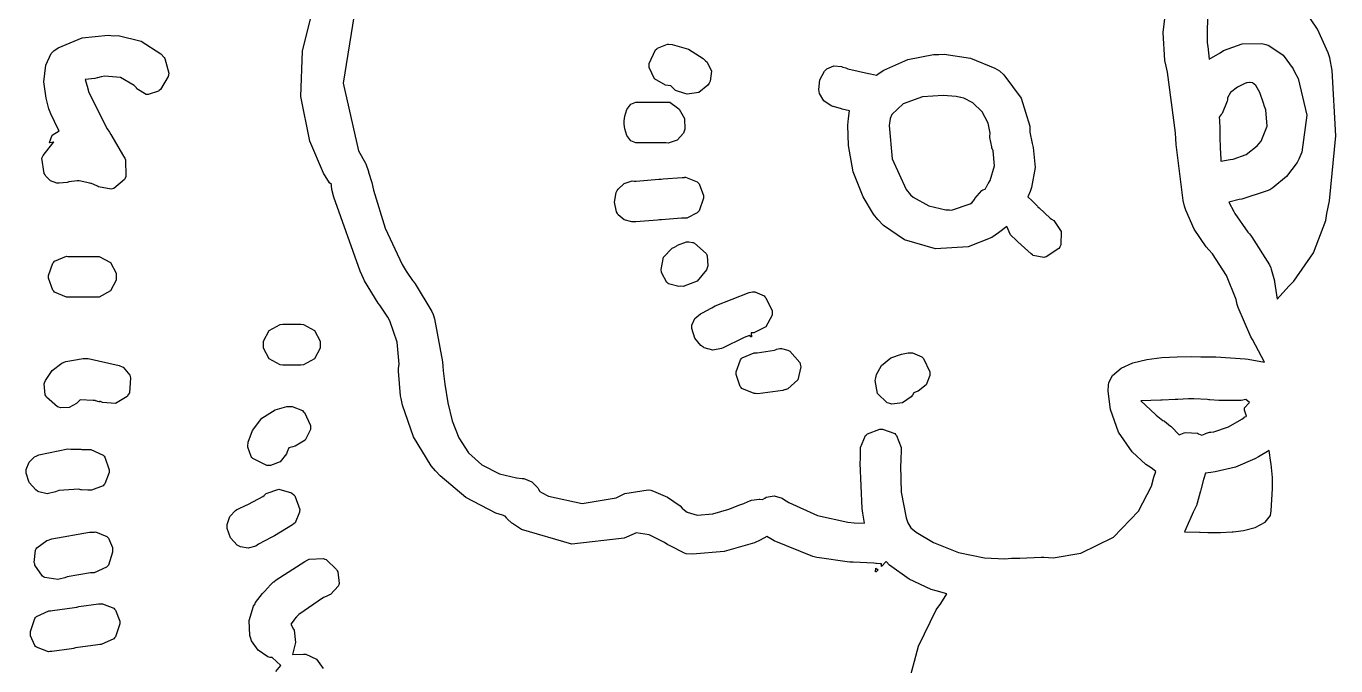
# Model space of a CAD drawing. Extents: x 1.35 to 8.39, y 2.23 to 9.33.
# Drawn here: x 5.866 to 8.277, y 5.881 to 7.058 of the extents above; entities that cross this region are included whole.
import ezdxf

# ---------------------------------------------------------------- set-up
doc = ezdxf.new("R2010")
doc.units = 0
doc.layers.get('0').update_dxf_attribs({"linetype": 'CONTINUOUS'})

msp = doc.modelspace()

# ---------------------------------------------------------------- linework, layer by layer
at = {"color": 0}
for points in [[(6.46951, 7.0791), (6.44933, 6.95329), (6.47765, 6.82894), (6.49056, 6.8061), (6.49143, 6.8049), (6.49621, 6.79085), (6.49631, 6.78933), (6.50206, 6.77067), (6.50211, 6.77067), (6.50504, 6.75629), (6.52692, 6.68625), (6.558, 6.61979), (6.56554, 6.6071), (6.56651, 6.60558), (6.57736, 6.59039), (6.5785, 6.58886), (6.57844, 6.58886), (6.58219, 6.58421), (6.61301, 6.53299), (6.6154, 6.52746), (6.61778, 6.51975), (6.63226, 6.44049), (6.63282, 6.4324), (6.63368, 6.42404), (6.63672, 6.39899), (6.64214, 6.36496), (6.65033, 6.33165), (6.66271, 6.30057), (6.68039, 6.27306), (6.70486, 6.25049), (6.73725, 6.23432), (6.76844, 6.22672), (6.77903, 6.22581), (6.77897, 6.22581), (6.78217, 6.22553), (6.79671, 6.21962), (6.80783, 6.2085), (6.80935, 6.20562), (6.81158, 6.20144), (6.81592, 6.19933), (6.82742, 6.19308), (6.88965, 6.17969), (6.95242, 6.19015), (6.96419, 6.19586), (6.96815, 6.19786), (7.01133, 6.20458), (7.01574, 6.20389), (7.02121, 6.20253), (7.04699, 6.19146), (7.06988, 6.17513), (7.07389, 6.17111), (7.07829, 6.16754), (7.08279, 6.16374), (7.10161, 6.15831), (7.13004, 6.16032), (7.15978, 6.169), (7.18024, 6.17692), (7.18701, 6.17969), (7.18826, 6.18024), (7.19949, 6.18479), (7.20047, 6.18511), (7.20042, 6.18511), (7.20171, 6.18565), (7.2156, 6.1875), (7.21707, 6.18733), (7.22185, 6.18696), (7.22597, 6.1894), (7.22863, 6.19108), (7.24338, 6.1939), (7.25782, 6.18951), (7.26031, 6.18756), (7.27007, 6.18132), (7.32269, 6.15771), (7.37896, 6.14501), (7.39057, 6.14415), (7.4095, 6.14318), (7.40625, 6.16189), (7.40511, 6.17019), (7.40158, 6.25375), (7.40201, 6.2621), (7.40201, 6.27994), (7.40201, 6.28244), (7.41163, 6.30458), (7.41347, 6.30626), (7.41525, 6.308), (7.43793, 6.31629), (7.44043, 6.31614), (7.44288, 6.31635), (7.46511, 6.30821), (7.4669, 6.30647), (7.46864, 6.30479), (7.47726, 6.28276), (7.47715, 6.28028), (7.47667, 6.25831), (7.47667, 6.25825), (7.47575, 6.24864), (7.47711, 6.20053), (7.48622, 6.15321), (7.48921, 6.14399), (7.49468, 6.1345), (7.50444, 6.12701), (7.53668, 6.10796), (7.58247, 6.08957), (7.63075, 6.07975), (7.66812, 6.07796), (7.6805, 6.07883), (7.69536, 6.07883), (7.73503, 6.08057), (7.74007, 6.08083), (7.74001, 6.08083), (7.75678, 6.07975), (7.80806, 6.08838), (7.86778, 6.11778), (7.91422, 6.16553), (7.93821, 6.21158), (7.94233, 6.22792), (7.94618, 6.23856), (7.93713, 6.24528), (7.93713, 6.24539), (7.92768, 6.25142), (7.90267, 6.27442), (7.87739, 6.31076), (7.86236, 6.35243), (7.85812, 6.38618), (7.85867, 6.39729), (7.85938, 6.40207), (7.86649, 6.41547), (7.88217, 6.42893), (7.90381, 6.43842), (7.92947, 6.44456), (7.95725, 6.44808), (7.98525, 6.44965), (8.01156, 6.44993), (8.02865, 6.44965), (8.03435, 6.44954), (8.05149, 6.44954), (8.05143, 6.44954), (8.05681, 6.44965), (8.11051, 6.44586), (8.11589, 6.44499), (8.14626, 6.43983), (8.12429, 6.48128), (8.12424, 6.48128), (8.12115, 6.48633), (8.09754, 6.54015), (8.09597, 6.54579), (8.09386, 6.55518), (8.07639, 6.59944), (8.05029, 6.63932), (8.04389, 6.64643), (8.03868, 6.65224), (8.01688, 6.68431), (8.00097, 6.71967), (7.99875, 6.72711), (7.99664, 6.73731), (7.98335, 6.84028), (7.98281, 6.85064), (7.98215, 6.86193), (7.96724, 6.97379), (7.9649, 6.98481), (7.96283, 6.99501), (7.95969, 7.04644), (7.96571, 7.0976)], [(8.04129, 7.09315), (8.04081, 7.02767), (8.04167, 7.02115), (8.04428, 6.9974), (8.06467, 7.00956), (8.06472, 7.00956), (8.07081, 7.01372), (8.10493, 7.02593), (8.14117, 7.02632), (8.14839, 7.02453), (8.1544, 7.02246), (8.18028, 7.00515), (8.19883, 6.98004), (8.20117, 6.97407), (8.20817, 6.96175), (8.22433, 6.89464), (8.21511, 6.82622), (8.20942, 6.81321), (8.20632, 6.8074), (8.18653, 6.78153), (8.16157, 6.76064), (8.15593, 6.75726), (8.15136, 6.75532), (8.10422, 6.74013), (8.09939, 6.73904), (8.08046, 6.73426), (8.08979, 6.71712), (8.08979, 6.71707), (8.09174, 6.71343), (8.1155, 6.67919), (8.11828, 6.67606), (8.12224, 6.67133), (8.15522, 6.61887), (8.15782, 6.61317), (8.15864, 6.61111), (8.16428, 6.58968), (8.16461, 6.58746), (8.16954, 6.5555), (8.19103, 6.57981), (8.20019, 6.58886), (8.23643, 6.64122), (8.25885, 6.70085), (8.26107, 6.71349), (8.26606, 6.73708), (8.27746, 6.85661), (8.27056, 6.97646), (8.2665, 7.00017), (8.26351, 7.00933), (8.24354, 7.05279), (8.21701, 7.09261)], [(7.49018, 5.84592), (7.50922, 5.91715), (7.54156, 5.98346), (7.54997, 5.99571), (7.56099, 6.01297), (7.54124, 6.0185), (7.53256, 6.02111), (7.49197, 6.03999), (7.45574, 6.06625), (7.44928, 6.07254), (7.44081, 6.06375), (7.44081, 6.06825), (7.43821, 6.06825), (7.43169, 6.06901), (7.4305, 6.06912), (7.42671, 6.06956), (7.38851, 6.07167), (7.38471, 6.07167), (7.38265, 6.07167), (7.37739, 6.07232), (7.32656, 6.07958), (7.32189, 6.08018), (7.32189, 6.08014), (7.3144, 6.08208), (7.24343, 6.11079), (7.23682, 6.11458), (7.22976, 6.11865), (7.21761, 6.11193), (7.20688, 6.10704), (7.15082, 6.09099), (7.09267, 6.08621), (7.08094, 6.08697), (7.07796, 6.08806), (7.05013, 6.102), (7.04758, 6.10374), (7.04113, 6.10753), (7.01286, 6.12213), (6.98921, 6.12549), (6.98514, 6.12364), (6.96685, 6.11572), (6.87076, 6.10487), (6.77794, 6.13183), (6.76133, 6.14274), (6.76025, 6.14339), (6.75136, 6.15153), (6.75071, 6.1525), (6.74756, 6.15647), (6.74268, 6.15776), (6.73074, 6.16174), (6.67557, 6.19043), (6.62788, 6.23025), (6.61968, 6.23969), (6.61143, 6.24918), (6.57889, 6.30214), (6.55843, 6.36083), (6.55626, 6.37315), (6.55528, 6.37765), (6.55143, 6.42329), (6.55165, 6.42785), (6.55236, 6.43608), (6.54867, 6.47683), (6.53554, 6.51557), (6.53157, 6.52279), (6.53039, 6.52463), (6.51801, 6.54269), (6.51676, 6.54449), (6.51676, 6.54443), (6.51383, 6.54829), (6.48893, 6.58946), (6.48693, 6.59381), (6.48101, 6.60704), (6.43213, 6.74343), (6.42828, 6.75738), (6.42828, 6.7589), (6.42779, 6.76297), (6.42768, 6.76346), (6.42806, 6.76687), (6.42449, 6.77007), (6.42443, 6.77007), (6.41325, 6.78792), (6.38835, 6.84674), (6.37175, 6.92865), (6.37483, 7.01215), (6.38992, 7.07422)], [(6.32542, 5.87028), (6.33469, 5.88097), (6.31896, 5.89572), (6.31483, 5.89572), (6.31483, 5.89578), (6.31071, 5.89729), (6.29318, 5.9094), (6.28071, 5.92676), (6.27919, 5.93083), (6.27746, 5.93625), (6.27621, 5.96382), (6.28429, 5.99029), (6.28728, 5.99507), (6.28825, 5.99696), (6.30117, 6.01394), (6.30274, 6.0154), (6.3036, 6.01628), (6.31174, 6.02528), (6.3125, 6.02621), (6.3131, 6.02707), (6.32058, 6.03467), (6.32146, 6.03526), (6.32628, 6.03922), (6.37885, 6.07286), (6.3845, 6.07563), (6.38688, 6.07682), (6.41303, 6.07813), (6.41558, 6.07715), (6.41808, 6.07622), (6.43712, 6.05826), (6.43821, 6.05578), (6.43826, 6.05572), (6.43826, 6.05572), (6.43826, 6.05567), (6.4394, 6.05376), (6.44206, 6.03244), (6.4414, 6.03028), (6.44069, 6.02815), (6.42632, 6.01215), (6.42426, 6.01124), (6.41818, 6.00831), (6.41303, 6.00624), (6.36768, 5.97526), (6.36388, 5.97125), (6.36344, 5.97076), (6.35943, 5.96571), (6.3591, 5.96517), (6.35303, 5.95714), (6.35807, 5.94835), (6.35807, 5.94829), (6.35921, 5.94629), (6.36193, 5.9235), (6.36128, 5.92122), (6.35618, 5.90181), (6.37631, 5.90224), (6.37625, 5.90218), (6.38069, 5.90201), (6.40012, 5.89307), (6.41265, 5.87576)]]:
    msp.add_lwpolyline(points, dxfattribs=at)
for points in [[(6.00439, 6.96496), (6.00375, 6.9649), (5.99724, 6.96349), (5.99658, 6.96332), (5.99653, 6.96326), (5.99615, 6.96317), (5.99224, 6.96229), (5.99186, 6.96224), (5.97461, 6.96007), (5.97911, 6.94331), (5.97911, 6.94325), (5.98133, 6.93608), (6.01481, 6.86903), (6.01921, 6.8629), (6.02175, 6.8591), (6.04503, 6.81922), (6.0471, 6.81506), (6.04844, 6.81222), (6.04899, 6.78153), (6.04769, 6.7786), (6.0466, 6.77615), (6.02696, 6.75944), (6.02436, 6.75874), (6.02197, 6.75825), (5.99886, 6.76243), (5.99685, 6.76367), (5.99588, 6.76411), (5.98579, 6.76839), (5.98469, 6.76878), (5.98281, 6.76953), (5.96322, 6.77344), (5.96121, 6.77344), (5.95964, 6.77344), (5.94444, 6.77154), (5.94299, 6.77115), (5.94146, 6.77083), (5.92626, 6.76921), (5.92475, 6.76926), (5.92215, 6.76942), (5.91054, 6.77387), (5.90164, 6.78244), (5.90044, 6.78467), (5.89899, 6.78722), (5.89481, 6.81515), (5.89551, 6.81799), (5.89697, 6.82047), (5.91465, 6.84293), (5.91672, 6.84494), (5.91613, 6.84467), (5.90956, 6.84386), (5.9089, 6.84403), (5.91325, 6.85758), (5.92643, 6.86572), (5.92475, 6.86843), (5.91092, 6.89686), (5.90983, 6.89979), (5.90761, 6.90614), (5.90246, 6.92567), (5.89844, 6.95611), (5.90181, 6.98671), (5.91168, 7.00776), (5.91683, 7.01292), (5.91683, 7.01297), (5.92481, 7.01856), (5.96897, 7.03678), (6.01654, 7.04172), (6.02621, 7.04064), (6.03504, 7.0409), (6.07715, 7.03103), (6.11356, 7.00754), (6.11951, 7.00097), (6.12125, 6.99869), (6.1281, 6.97163), (6.12771, 6.96875), (6.12728, 6.96593), (6.1129, 6.94194), (6.11062, 6.94021), (6.10915, 6.93881), (6.09056, 6.9324), (6.08854, 6.93261), (6.08649, 6.93283), (6.06972, 6.94308), (6.06863, 6.94476), (6.06461, 6.94933), (6.03928, 6.96386), (6.01019, 6.96636), (6.00435, 6.9649), (6.00439, 6.96496)], [(7.11675, 6.99451), (7.11669, 6.99451), (7.11974, 6.99203), (7.12776, 6.97532), (7.12537, 6.95692), (7.12326, 6.95356), (7.12104, 6.94965), (7.10417, 6.93647), (7.08296, 6.93338), (7.07861, 6.93451), (7.06153, 6.93978), (7.05285, 6.9484), (7.04796, 6.94922), (7.04801, 6.94922), (7.04308, 6.9496), (7.02306, 6.96126), (7.01281, 6.98199), (7.01281, 6.98693), (7.01292, 6.98981), (7.02479, 7.01471), (7.02696, 7.0166), (7.02838, 7.01807), (7.04676, 7.02522), (7.04883, 7.02512), (7.05524, 7.02485), (7.08567, 7.01628), (7.11219, 6.99908), (7.11669, 6.99447), (7.11675, 6.99451)], [(7.7691, 6.65132), (7.76904, 6.65126), (7.76742, 6.64893), (7.74436, 6.63357), (7.7416, 6.63303), (7.73964, 6.63254), (7.72043, 6.63612), (7.71881, 6.63726), (7.71619, 6.63932), (7.69179, 6.6614), (7.68956, 6.66379), (7.67854, 6.67437), (7.67165, 6.68978), (7.65631, 6.67796), (7.64388, 6.66928), (7.60021, 6.65229), (7.54053, 6.64817), (7.48312, 6.6651), (7.44422, 6.69108), (7.43403, 6.70226), (7.42632, 6.71203), (7.40707, 6.74425), (7.38883, 6.79015), (7.37978, 6.83876), (7.3789, 6.87631), (7.38026, 6.88861), (7.38183, 6.9024), (7.36849, 6.90582), (7.36697, 6.90619), (7.35254, 6.91021), (7.35113, 6.91069), (7.35107, 6.91069), (7.34788, 6.91162), (7.33469, 6.92074), (7.32667, 6.93463), (7.32607, 6.93788), (7.32531, 6.94157), (7.32699, 6.95953), (7.33556, 6.97547), (7.33822, 6.97808), (7.34039, 6.98004), (7.35331, 6.98519), (7.36724, 6.98415), (7.3699, 6.98296), (7.37489, 6.98139), (7.37858, 6.98008), (7.41683, 6.97119), (7.42074, 6.97076), (7.43153, 6.96815), (7.43674, 6.97163), (7.44488, 6.97711), (7.48921, 6.99696), (7.53689, 7.00618), (7.54671, 7.00635), (7.55647, 7.00657), (7.60449, 6.99918), (7.64953, 6.98107), (7.65788, 6.97586), (7.66639, 6.96897), (7.69819, 6.92567), (7.71376, 6.87429), (7.71419, 6.86328), (7.71832, 6.84244), (7.71838, 6.84244), (7.72043, 6.83518), (7.72358, 6.79796), (7.71724, 6.76112), (7.71457, 6.75401), (7.71039, 6.74431), (7.7181, 6.73703), (7.71903, 6.73617), (7.72808, 6.72689), (7.72894, 6.72597), (7.729, 6.72597), (7.7309, 6.7239), (7.75146, 6.70486), (7.75369, 6.70313), (7.75825, 6.70057), (7.77181, 6.68024), (7.77132, 6.65582), (7.76888, 6.65115), (7.7691, 6.65132)], [(8.13569, 6.84196), (8.13986, 6.84663), (8.15115, 6.87451), (8.14871, 6.90446), (8.14611, 6.91015), (8.14421, 6.91672), (8.13737, 6.93593), (8.13015, 6.94911), (8.12397, 6.954), (8.11974, 6.95464), (8.11838, 6.95464), (8.11421, 6.95404), (8.11274, 6.95404), (8.10846, 6.9521), (8.09619, 6.94613), (8.08382, 6.93636), (8.0779, 6.92632), (8.07775, 6.92285), (8.07742, 6.92042), (8.06803, 6.89746), (8.06657, 6.89546), (8.06293, 6.89079), (8.06342, 6.88471), (8.06353, 6.88336), (8.06386, 6.87147), (8.06386, 6.86746), (8.06386, 6.85742), (8.06478, 6.83057), (8.06494, 6.82731), (8.06565, 6.80957), (8.08301, 6.81304), (8.08306, 6.81299), (8.08822, 6.81347), (8.11236, 6.82206), (8.13249, 6.83783), (8.13569, 6.84196)], [(7.6404, 6.85514), (7.64068, 6.86122), (7.63726, 6.8795), (7.62642, 6.90072), (7.60915, 6.91721), (7.59261, 6.92572), (7.58681, 6.92714), (7.58643, 6.92714), (7.57861, 6.92888), (7.55464, 6.93088), (7.51628, 6.92811), (7.48058, 6.91515), (7.46001, 6.896), (7.45676, 6.88813), (7.45475, 6.87565), (7.46056, 6.81386), (7.48633, 6.75743), (7.49431, 6.74756), (7.49929, 6.74328), (7.52772, 6.7276), (7.55935, 6.72011), (7.56597, 6.71994), (7.56967, 6.71983), (7.60422, 6.73096), (7.60721, 6.73318), (7.61182, 6.73893), (7.61253, 6.74089), (7.62576, 6.75586), (7.62761, 6.75678), (7.63151, 6.75851), (7.63385, 6.76215), (7.63417, 6.76275), (7.63737, 6.76872), (7.63769, 6.76932), (7.6409, 6.77414), (7.64903, 6.80106), (7.64638, 6.82904), (7.64421, 6.83436), (7.64372, 6.8361), (7.64057, 6.8534), (7.6404, 6.85514)], [(7.07742, 6.86518), (7.07622, 6.86165), (7.06451, 6.84847), (7.04775, 6.8431), (7.04406, 6.84343), (6.99132, 6.84343), (6.98828, 6.84343), (6.97933, 6.84744), (6.9719, 6.85726), (6.96804, 6.86951), (6.96701, 6.8781), (6.96701, 6.88092), (6.96701, 6.88379), (6.9681, 6.89236), (6.97194, 6.90468), (6.97939, 6.9145), (6.98833, 6.91846), (6.99132, 6.91846), (7.05078, 6.91846), (7.06494, 6.90782), (7.06808, 6.90528), (7.07785, 6.88846), (7.07867, 6.86897), (7.07742, 6.86513), (7.07742, 6.86518)], [(6.98469, 6.69808), (6.98394, 6.69808), (6.98096, 6.69792), (6.96701, 6.70171), (6.956, 6.71094), (6.95449, 6.71349), (6.95264, 6.71679), (6.94889, 6.73454), (6.95236, 6.75239), (6.95415, 6.75564), (6.95568, 6.75846), (6.96712, 6.76888), (6.98193, 6.77333), (6.98519, 6.77317), (6.98931, 6.77328), (7.03082, 6.77636), (7.03494, 6.77675), (7.03847, 6.77713), (7.07351, 6.77989), (7.07699, 6.78), (7.07781, 6.78), (7.07775, 6.78006), (7.08014, 6.78017), (7.10157, 6.7716), (7.10325, 6.76986), (7.10493, 6.76818), (7.1129, 6.74653), (7.11279, 6.74414), (7.11296, 6.74164), (7.10482, 6.71847), (7.10314, 6.71658), (7.1014, 6.71474), (7.08257, 6.70492), (7.07633, 6.70492), (7.07264, 6.70481), (7.03592, 6.70188), (7.03228, 6.7015), (7.02826, 6.70117), (6.98861, 6.69835), (6.98469, 6.69824), (6.98469, 6.69808)], [(7.06976, 6.57943), (7.06976, 6.57937), (7.06776, 6.57904), (7.04867, 6.58376), (7.0471, 6.58501), (7.04546, 6.58626), (7.03614, 6.60351), (7.03597, 6.60553), (7.03483, 6.61029), (7.03933, 6.63297), (7.05512, 6.64985), (7.05968, 6.65169), (7.06392, 6.65403), (7.06526, 6.65522), (7.08187, 6.66124), (7.08371, 6.66124), (7.08621, 6.66124), (7.09293, 6.66004), (7.09375, 6.65978), (7.09651, 6.65886), (7.11768, 6.64003), (7.11893, 6.63737), (7.11979, 6.63569), (7.12088, 6.61729), (7.12022, 6.6155), (7.1186, 6.60997), (7.10124, 6.58871), (7.07553, 6.57926), (7.06976, 6.57958), (7.06976, 6.57943)], [(5.90679, 6.59694), (5.90679, 6.5969), (5.90657, 6.59939), (5.91465, 6.62185), (5.91639, 6.62364), (5.91808, 6.62543), (5.94015, 6.6346), (5.94265, 6.63456), (5.99533, 6.63456), (6.00038, 6.63439), (6.02094, 6.62304), (6.03142, 6.60351), (6.03142, 6.59694), (6.03142, 6.59044), (6.02094, 6.5709), (6.00038, 6.55957), (5.99533, 6.55935), (5.94265, 6.55935), (5.94015, 6.55931), (5.91808, 6.56842), (5.91639, 6.57021), (5.91465, 6.572), (5.90653, 6.59446), (5.90674, 6.5969), (5.90679, 6.59694)], [(7.1116, 6.46815), (7.11154, 6.46815), (7.1084, 6.47021), (7.09685, 6.4841), (7.09158, 6.50146), (7.09164, 6.50515), (7.09179, 6.50792), (7.09717, 6.52018), (7.10726, 6.52897), (7.10986, 6.53), (7.11139, 6.53082), (7.12706, 6.53901), (7.12864, 6.53982), (7.13433, 6.54346), (7.19689, 6.56782), (7.20356, 6.56901), (7.20574, 6.56901), (7.20757, 6.56896), (7.2245, 6.56164), (7.22586, 6.56033), (7.22792, 6.55849), (7.23947, 6.53407), (7.23964, 6.53125), (7.23947, 6.52604), (7.22781, 6.50456), (7.206, 6.49365), (7.20074, 6.49365), (7.20144, 6.48654), (7.20025, 6.48654), (7.1984, 6.48953), (7.19846, 6.48953), (7.19749, 6.48904), (7.18767, 6.48486), (7.18668, 6.48449), (7.14942, 6.46625), (7.14638, 6.46468), (7.13015, 6.46203), (7.11431, 6.46642), (7.11154, 6.46832), (7.1116, 6.46815)], [(6.33817, 6.5095), (6.37136, 6.5095), (6.37631, 6.50922), (6.39654, 6.49778), (6.40679, 6.4784), (6.40679, 6.4719), (6.40679, 6.4655), (6.39654, 6.44613), (6.37631, 6.43468), (6.37136, 6.43435), (6.33817, 6.43435), (6.33317, 6.43468), (6.31293, 6.44613), (6.30268, 6.4655), (6.30268, 6.4719), (6.30268, 6.4784), (6.31293, 6.49778), (6.33317, 6.50922), (6.33817, 6.5095)], [(7.26351, 6.38917), (7.26346, 6.38917), (7.25906, 6.38769), (7.21337, 6.38162), (7.20876, 6.38189), (7.20622, 6.38178), (7.18381, 6.39117), (7.18218, 6.39301), (7.18067, 6.39492), (7.17313, 6.41694), (7.17318, 6.41932), (7.17296, 6.42182), (7.18093, 6.44422), (7.18267, 6.44601), (7.18435, 6.44786), (7.20628, 6.45708), (7.20876, 6.45703), (7.21197, 6.45682), (7.24371, 6.46192), (7.24675, 6.46311), (7.24744, 6.46343), (7.25364, 6.46479), (7.25569, 6.46479), (7.25689, 6.46479), (7.26839, 6.46186), (7.26947, 6.46132), (7.27203, 6.46007), (7.29025, 6.43896), (7.29118, 6.43619), (7.29238, 6.43104), (7.28668, 6.40701), (7.26844, 6.39046), (7.26335, 6.389), (7.26351, 6.38917)], [(6.00146, 6.36768), (6.00103, 6.36664), (6.00103, 6.3666), (6.00032, 6.36686), (5.99317, 6.36876), (5.99246, 6.36887), (5.9916, 6.36887), (5.98899, 6.36887), (5.98899, 6.36887), (5.96506, 6.37044), (5.96067, 6.36626), (5.96072, 6.36626), (5.9585, 6.36388), (5.94472, 6.35656), (5.92914, 6.35585), (5.92606, 6.35678), (5.92339, 6.35764), (5.90294, 6.37517), (5.90175, 6.37761), (5.90072, 6.3795), (5.89903, 6.3999), (5.89974, 6.40192), (5.90121, 6.40619), (5.91357, 6.42453), (5.93126, 6.43782), (5.93544, 6.43951), (5.93847, 6.44075), (5.97043, 6.44661), (5.97374, 6.44656), (5.97965, 6.44646), (6.03694, 6.43375), (6.04237, 6.43132), (6.04417, 6.43044), (6.05647, 6.41558), (6.05701, 6.41363), (6.05789, 6.41092), (6.05572, 6.38319), (6.05442, 6.38064), (6.05154, 6.37625), (6.03043, 6.36367), (6.00597, 6.36529), (6.00142, 6.36789), (6.00146, 6.36768)], [(7.50493, 6.3851), (7.50043, 6.38325), (7.49783, 6.37924), (7.49778, 6.37924), (7.49539, 6.37597), (7.47928, 6.36507), (7.46001, 6.36253), (7.45611, 6.36339), (7.45107, 6.36501), (7.43354, 6.38211), (7.42904, 6.40614), (7.4305, 6.41118), (7.43143, 6.4171), (7.44054, 6.43371), (7.45806, 6.44743), (7.47765, 6.45449), (7.48981, 6.45676), (7.49393, 6.45708), (7.49621, 6.45708), (7.49804, 6.45703), (7.51497, 6.44982), (7.51639, 6.44846), (7.51844, 6.44661), (7.52994, 6.42215), (7.53006, 6.41932), (7.53, 6.41542), (7.52294, 6.39806), (7.50846, 6.38618), (7.50478, 6.38493), (7.50493, 6.3851)], [(8.02458, 6.30794), (8.03065, 6.30507), (8.03674, 6.30794), (8.03743, 6.30832), (8.04492, 6.31076), (8.04574, 6.31082), (8.04704, 6.31082), (8.05274, 6.31174), (8.07992, 6.32064), (8.1046, 6.33507), (8.10906, 6.33871), (8.10906, 6.33908), (8.10938, 6.33914), (8.11263, 6.34), (8.11296, 6.34011), (8.10921, 6.35107), (8.10915, 6.35596), (8.11865, 6.3655), (8.11149, 6.37121), (8.10319, 6.36914), (8.10275, 6.36914), (8.09879, 6.36914), (8.09842, 6.36914), (8.06803, 6.36914), (8.06196, 6.36914), (8.04568, 6.3705), (8.04372, 6.37067), (8.04118, 6.37093), (8.01585, 6.37235), (8.01335, 6.37229), (8.00597, 6.37229), (7.98639, 6.3711), (7.984, 6.37093), (7.98156, 6.37082), (7.95768, 6.36968), (7.95529, 6.36957), (7.91829, 6.3686), (7.94532, 6.34332), (7.94536, 6.34337), (7.94656, 6.34233), (7.95921, 6.33257), (7.96056, 6.33171), (7.96175, 6.33094), (7.97299, 6.3221), (7.97407, 6.32107), (7.9891, 6.3061), (7.99826, 6.30968), (7.99821, 6.30974), (8.00037, 6.31049), (8.02251, 6.30897), (8.02458, 6.30794)], [(6.35314, 6.35818), (6.35525, 6.35824), (6.37446, 6.35058), (6.37597, 6.34907), (6.37799, 6.34728), (6.38921, 6.32335), (6.38938, 6.32058), (6.38921, 6.31597), (6.37967, 6.29644), (6.36133, 6.28483), (6.35678, 6.28413), (6.34912, 6.28228), (6.34619, 6.2749), (6.34506, 6.27111), (6.33322, 6.25651), (6.31575, 6.24957), (6.31179, 6.24962), (6.30886, 6.24978), (6.28331, 6.26226), (6.28142, 6.26449), (6.28006, 6.2659), (6.27376, 6.28331), (6.27393, 6.28521), (6.27463, 6.29249), (6.28228, 6.31375), (6.29969, 6.33669), (6.324, 6.35215), (6.34581, 6.35807), (6.35314, 6.35818)], [(5.98383, 6.20383), (5.97939, 6.20383), (5.96778, 6.20481), (5.9661, 6.20492), (5.96246, 6.20574), (5.92606, 6.20367), (5.92258, 6.20247), (5.91982, 6.20079), (5.90451, 6.19738), (5.88926, 6.20079), (5.8865, 6.20247), (5.88331, 6.20449), (5.87136, 6.21832), (5.86578, 6.23562), (5.86572, 6.23936), (5.86583, 6.24235), (5.87099, 6.25553), (5.88124, 6.26535), (5.88396, 6.26654), (5.88889, 6.26899), (5.94228, 6.27989), (5.94781, 6.27957), (5.95296, 6.27957), (5.96664, 6.27929), (5.96843, 6.27919), (5.98232, 6.27886), (5.98486, 6.27886), (6.00738, 6.26872), (6.00911, 6.26682), (6.01079, 6.26497), (6.01861, 6.24149), (6.01839, 6.23893), (6.0185, 6.2366), (6.01053, 6.21544), (6.0089, 6.21376), (6.00722, 6.21208), (5.98617, 6.20378), (5.98383, 6.20383)], [(8.15446, 6.27696), (8.1351, 6.26574), (8.12836, 6.26183), (8.09272, 6.24664), (8.05512, 6.23753), (8.04742, 6.2366), (8.03728, 6.23568), (8.03429, 6.22575), (8.03369, 6.22379), (8.02865, 6.20449), (8.02821, 6.20247), (8.02778, 6.20053), (8.0224, 6.18028), (8.02175, 6.17817), (8.02175, 6.17822), (8.02132, 6.17714), (8.01622, 6.16618), (8.01568, 6.1651), (8.01497, 6.16374), (8.0084, 6.14963), (8.00792, 6.14828), (7.99886, 6.12739), (8.02621, 6.1269), (8.02789, 6.12679), (8.04183, 6.12636), (8.0465, 6.12636), (8.06272, 6.12636), (8.06483, 6.12636), (8.08632, 6.12728), (8.08849, 6.1275), (8.09315, 6.12804), (8.10732, 6.1301), (8.1289, 6.13542), (8.14757, 6.14546), (8.1569, 6.1575), (8.15776, 6.16189), (8.15771, 6.16189), (8.15831, 6.16596), (8.16069, 6.20703), (8.1606, 6.2111), (8.1606, 6.21789), (8.1606, 6.22715), (8.15826, 6.25179), (8.15782, 6.25483), (8.15446, 6.27696)], [(6.25375, 6.16829), (6.25526, 6.16917), (6.27089, 6.17654), (6.27251, 6.17714), (6.27533, 6.17817), (6.30176, 6.19265), (6.30419, 6.1945), (6.30794, 6.19819), (6.33111, 6.20574), (6.35449, 6.19894), (6.3584, 6.19542), (6.36025, 6.19342), (6.36942, 6.16818), (6.36931, 6.16542), (6.36925, 6.16331), (6.36094, 6.14421), (6.35943, 6.14268), (6.35633, 6.14031), (6.32303, 6.12001), (6.3195, 6.11838), (6.31711, 6.11719), (6.29346, 6.10444), (6.29118, 6.10297), (6.28868, 6.10124), (6.27474, 6.09728), (6.26042, 6.09967), (6.25776, 6.10107), (6.2545, 6.10303), (6.24219, 6.11654), (6.23606, 6.13379), (6.23594, 6.13753), (6.23583, 6.14074), (6.24046, 6.15543), (6.25092, 6.16678), (6.25375, 6.16829)], [(6.02474, 6.0925), (6.02496, 6.08996), (6.01725, 6.06625), (6.01557, 6.06429), (6.01383, 6.06239), (5.99115, 6.05197), (5.98861, 6.05192), (5.98421, 6.05171), (5.94119, 6.04422), (5.93701, 6.04297), (5.9266, 6.04036), (5.92415, 6.03971), (5.90001, 6.04335), (5.89789, 6.04465), (5.89572, 6.04601), (5.88189, 6.06608), (5.8814, 6.06853), (5.88058, 6.07081), (5.88276, 6.09392), (5.88396, 6.09597), (5.88514, 6.0981), (5.90386, 6.11171), (5.90625, 6.11219), (5.91303, 6.11421), (5.98236, 6.12657), (5.98942, 6.12701), (5.99126, 6.12701), (5.99354, 6.12711), (6.01394, 6.11897), (6.01557, 6.11729), (6.01704, 6.11561), (6.02474, 6.09831), (6.02474, 6.0925)], [(7.43039, 6.06054), (7.43485, 6.05757), (7.43126, 6.05382), (7.42964, 6.05382), (7.42964, 6.05376), (7.42953, 6.05436), (7.43012, 6.06022), (7.43039, 6.06076), (7.43039, 6.06054)], [(5.91032, 5.98199), (5.91439, 5.98226), (5.95492, 5.98796), (5.95893, 5.98882), (5.96251, 5.98964), (5.99886, 5.99474), (6.00256, 5.9949), (6.00407, 5.9949), (6.00635, 5.99501), (6.02696, 5.98671), (6.0286, 5.98503), (6.03017, 5.9834), (6.03803, 5.96268), (6.03792, 5.96035), (6.03814, 5.95779), (6.03039, 5.93397), (6.02865, 5.93201), (6.02692, 5.93012), (6.00401, 5.91982), (6.00146, 5.91976), (5.99735, 5.91954), (5.95682, 5.91379), (5.95285, 5.91287), (5.94922, 5.91211), (5.91276, 5.90701), (5.90913, 5.90679), (5.90668, 5.90657), (5.88476, 5.91482), (5.88308, 5.91656), (5.88157, 5.91829), (5.87381, 5.93565), (5.87381, 5.9414), (5.87354, 5.94401), (5.88135, 5.96783), (5.88308, 5.96972), (5.88482, 5.97168), (5.90771, 5.98199), (5.91032, 5.98199)]]:
    msp.add_lwpolyline(points, close=True, dxfattribs=at)

doc.saveas('drawing.dxf')
